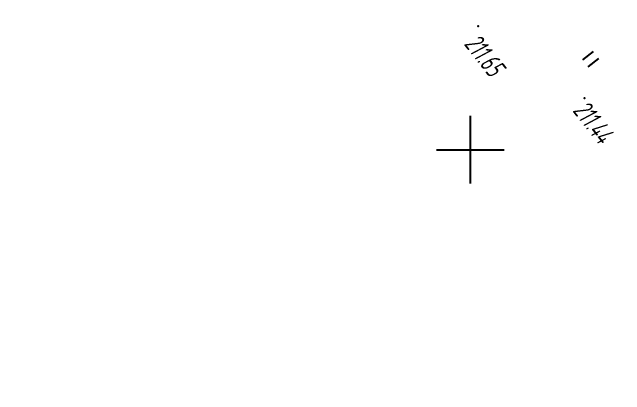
# Model space of a CAD drawing. Header units: millimetres. Extents: x -1799 to 6962, y -1020 to 4121.
# Drawn here: x 1712.9 to 1821.8, y 2235 to 2303.1 of the extents above; entities that cross this region are included whole.
import ezdxf

# ---------------------------------------------------------------- set-up
doc = ezdxf.new("R2010")
doc.units = ezdxf.units.MM
doc.linetypes.add('CONTI', pattern=[0])
doc.linetypes.add('STROT', pattern=[1.7, 0.5, -1.2])
for name, color, linetype in [('PI_OTDEFAULT', 172, 'CONTI'), ('PI_TTDEFAULT', 5, 'CONTI'), ('SETKR', 2, 'CONTI'), ('ZAPSKDEFAULT', 7, 'CONTI'), ('разметка', 7, 'Continuous')]:
    doc.layers.add(name, color=color, linetype=linetype)
doc.styles.add('eskd', font='spds.shx', dxfattribs={"width": 1.2, "oblique": 15})

# ---------------------------------------------------------------- blocks, each defined once
blk = doc.blocks.new('BL_333')
at = {"color": 0}
for p, q in [((0, -6), (0, 6)), ((-6, 0), (6, 0))]:
    blk.add_line(p, q, dxfattribs=at)
blk = doc.blocks.new('BL_2011')
at = {"color": 0}
for p, q in [((0, 0), (0, 2.4)), ((1.6, 0), (1.6, 2.4))]:
    blk.add_line(p, q, dxfattribs=at)

msp = doc.modelspace()

# ---------------------------------------------------------------- linework, layer by layer
at = {"layer": 'PI_TTDEFAULT', "color": 5}
for p in [(1795.72, 2300.64, 211.65), (1814.64, 2287.78, 211.44)]:
    msp.add_point(p, dxfattribs=at)
at = {"layer": 'разметка', "linetype": 'STROT', "lineweight": 30, "ltscale": 7}
msp.add_lwpolyline([(1420.05, 2714.64), (1440.39, 2684.83, 0.00543), (1456.53, 2662.12, 0.01189), (1456.53, 2662.12, 0.000612), (1456.53, 2662.12, 0.019467), (1511.96, 2592.42, 0.000292), (1511.96, 2592.42), (1511.96, 2592.42), (1564.88, 2531.33, 0.016638), (1591.79, 2501.75, 0.021736), (1625.84, 2471.19), (1679.39, 2425.88, 0.01625), (1781.27, 2345.2), (1793.11, 2336.43, 0.037498), (1867.96, 2286.61, 0.010492), (1879.2, 2280.95, 0.037499), (1963.8, 2250.52), (1979.69, 2245.69), (1979.69, 2245.69, 0.001669), (2014.92, 2235.02), (2014.92, 2235.02)], format="xyb", dxfattribs=at)

# ---------------------------------------------------------------- block references
at = {"layer": 'SETKR', "color": 82}
msp.add_blockref('BL_333', (1794.35, 2278.64), dxfattribs=at)
at = {"layer": 'ZAPSKDEFAULT', "color": 7, "rotation": 307.9999999999999}
msp.add_blockref('BL_2011', (1814.35, 2294.64), dxfattribs=at)

# ---------------------------------------------------------------- texts
at = {"layer": 'PI_OTDEFAULT', "color": 172, "style": 'eskd', "oblique": 10, "width": 0.8}
for s, p in [('211.65', (1793.11, 2297.42)), ('211.44', (1812.43, 2285.56))]:
    msp.add_text(s, height=3.5, rotation=308, dxfattribs=at).set_placement(p)

doc.saveas('drawing.dxf')
